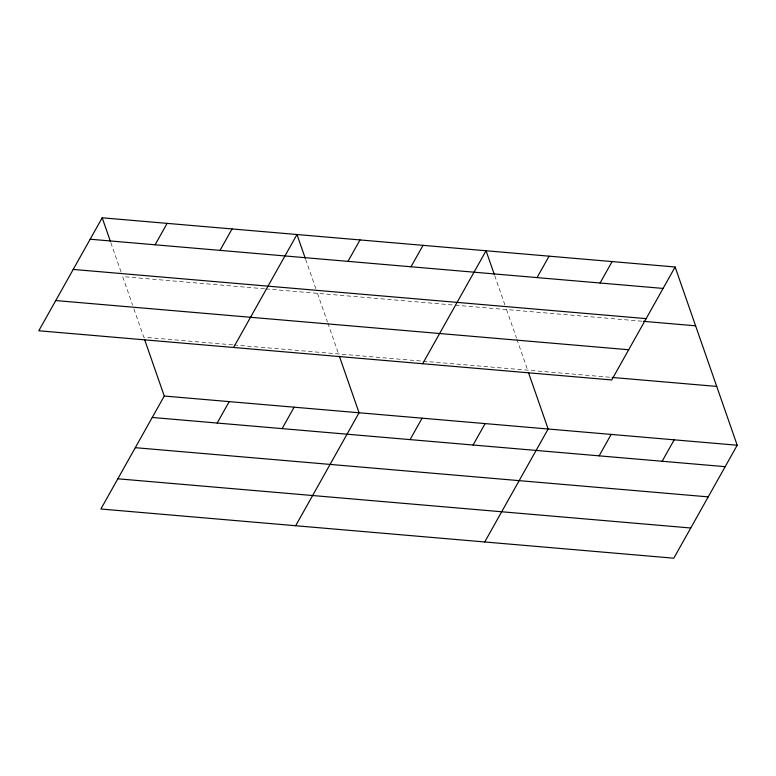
<?xml version="1.0" encoding="UTF-8"?>
<svg xmlns="http://www.w3.org/2000/svg" width="776" height="776" viewBox="0 0 776 776"><rect width="100%" height="100%" fill="white"/><g stroke="black" fill="none" stroke-linecap="round" stroke-linejoin="round"><path stroke-width="0.58" stroke-dasharray="3.88 2.91" d="M264.567 288.798L122.676 276.615L132.638 305.201M265.77 288.905L454.222 305.084M455.405 305.191L642.101 321.215M232.761 344.864L143.783 337.22L133.036 306.345M233.964 344.971L421.814 361.092M423.007 361.199L610.887 377.33M494.719 275.645L505.758 307.315M506.544 309.575L516.496 338.161M516.894 339.306L527.651 370.181M305.657 259.407L316.686 291.078M317.471 293.347L327.433 321.933M327.831 323.078L338.579 353.953M110.861 242.684L121.89 274.355"/><path stroke-width="1.16" d="M102.189 217.794L38.8 330.76L611.731 379.959L675.12 266.993L102.189 217.794L110.464 241.549M155.103 244.799L167.121 223.372M220.035 250.367L232.053 228.949M144.569 339.481L164.269 396.041L100.88 509.007L673.81 558.206L737.2 445.24L675.12 266.993M233.595 347.483L296.985 234.517L305.259 258.272M217.183 423.046L229.201 401.619M347.988 261.357L360.015 239.929M282.115 428.624L294.133 407.196M411.008 266.769L423.036 245.342M295.675 525.74L359.065 412.774L339.364 356.213M422.668 363.721L486.057 250.755L494.331 274.51M410.067 439.614L422.086 418.186M537.05 277.595L549.078 256.167M473.088 445.026L485.107 423.599M600.081 283.007L612.099 261.58M484.738 541.968L548.137 429.012L528.437 372.451M599.13 455.842L611.158 434.415M662.151 461.254L674.179 439.827M90.171 239.221L663.102 288.42M73.216 269.427L646.146 318.626M643.285 321.322L695.606 325.813M55.756 300.555L628.686 349.743M612.07 377.437L716.714 386.419M164.269 396.041L737.2 445.24M152.251 417.469L725.172 466.667M135.296 447.684L708.226 496.873M117.826 478.802L690.756 528"/></g></svg>
